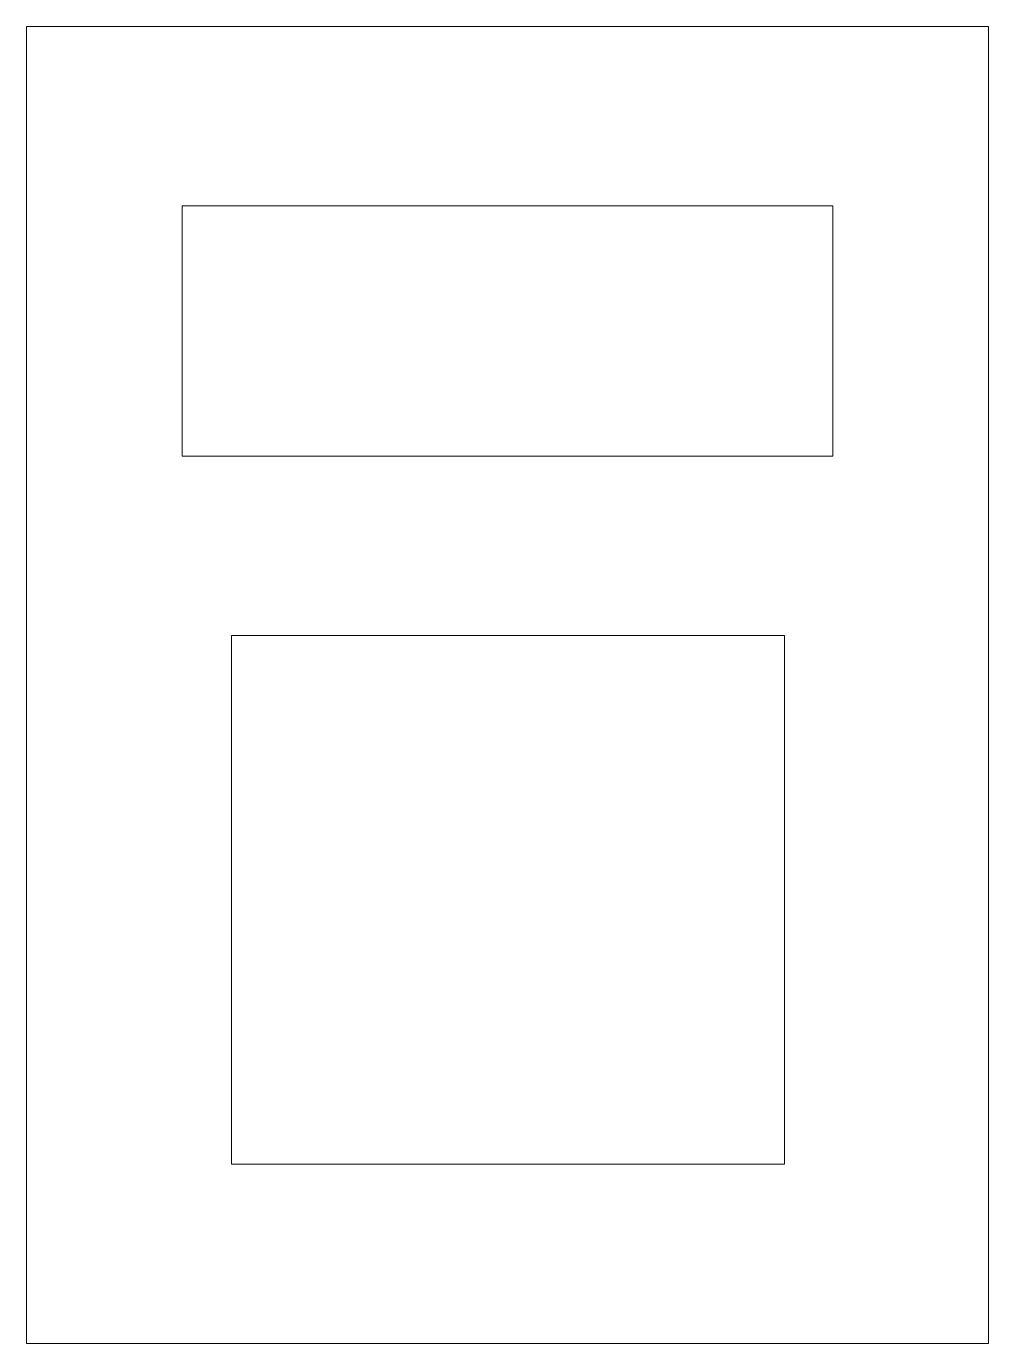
# Model space of a CAD drawing. Header units: millimetres. Extents: x 0 to 113, y 0 to 155.
import ezdxf

# ---------------------------------------------------------------- set-up
doc = ezdxf.new("R2010")
doc.units = ezdxf.units.MM
doc.layers.get('0').update_dxf_attribs({"linetype": 'CONTINUOUS', "lineweight": 0})

msp = doc.modelspace()

# ---------------------------------------------------------------- linework, layer by layer
for p, q in [((113.1, 154.8), (0, 154.8)), ((0, 154.8), (0, 0)), ((113.1, 0), (113.1, 154.8)), ((94.8, 133.7), (18.3, 133.7)), ((18.3, 133.7), (18.3, 104.3)), ((94.8, 104.3), (94.8, 133.7)), ((18.3, 104.3), (94.8, 104.3)), ((89.1, 83.2), (24.1, 83.2)), ((24.1, 83.2), (24.1, 21.1)), ((89.1, 21.1), (89.1, 83.2)), ((24.1, 21.1), (89.1, 21.1)), ((0, 0), (113.1, 0))]:
    msp.add_line(p, q)

doc.saveas('drawing.dxf')
